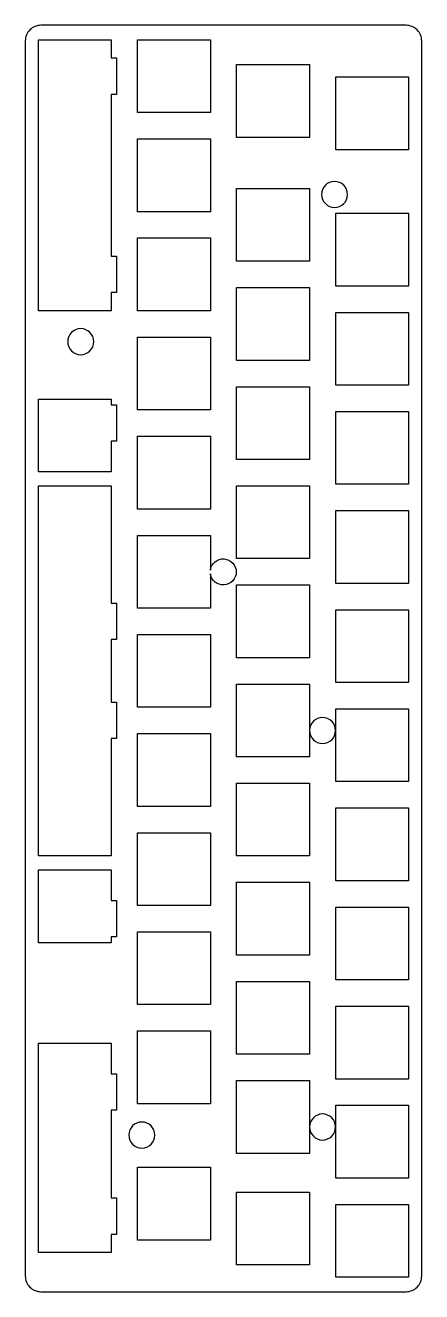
# Model space of a CAD drawing. Header units: millimetres. Extents: x -76 to 0, y 0 to 243.
import ezdxf

# ---------------------------------------------------------------- set-up
doc = ezdxf.new("R2010")
doc.units = ezdxf.units.MM
doc.layers.get('0').update_dxf_attribs({"linetype": 'CONTINUOUS'})

msp = doc.modelspace()

# ---------------------------------------------------------------- linework, layer by layer
for points in [[(-73.199901, 0), (-3, 0, 0.4142135624), (0, 3), (0, 240.387293, 0.4142135624), (-3, 243.387293), (-73.199901, 243.387293, 0.4142135624), (-76.199901, 240.387293), (-76.199901, 3, 0.4142135624)], [(-40.625, 137.984625), (-40.625, 131.3625), (-54.625, 131.3625), (-54.625, 145.3625), (-40.625, 145.3625), (-40.625, 138.689962, -14.1067359796)]]:
    msp.add_lwpolyline(points, format="xyb", close=True)
for points in [[(-58.675, 192.0125), (-59.675, 192.0125), (-59.675, 188.5125), (-73.675, 188.5125), (-73.675, 240.6125), (-59.675, 240.6125), (-59.675, 237.1125), (-58.675, 237.1125), (-58.675, 230.1125), (-59.675, 230.1125), (-59.675, 199.0125), (-58.675, 199.0125)], [(-54.625, 240.6125), (-40.625, 240.6125), (-40.625, 226.6125), (-54.625, 226.6125)], [(-35.575, 235.85), (-21.575, 235.85), (-21.575, 221.85), (-35.575, 221.85)], [(-2.525, 219.46875), (-16.525, 219.46875), (-16.525, 233.46875), (-2.525, 233.46875)], [(-40.625, 207.5625), (-54.625, 207.5625), (-54.625, 221.5625), (-40.625, 221.5625)], [(-21.575, 212.0375), (-21.575, 198.0375), (-35.575, 198.0375), (-35.575, 212.0375)], [(-2.525, 207.275), (-2.525, 193.275), (-16.525, 193.275), (-16.525, 207.275)], [(-40.625, 202.5125), (-40.625, 188.5125), (-54.625, 188.5125), (-54.625, 202.5125)], [(-21.575, 192.9875), (-21.575, 178.9875), (-35.575, 178.9875), (-35.575, 192.9875)], [(-2.525, 188.225), (-2.525, 174.225), (-16.525, 174.225), (-16.525, 188.225)], [(-54.625, 169.4625), (-54.625, 183.4625), (-40.625, 183.4625), (-40.625, 169.4625)], [(-35.575, 173.9375), (-21.575, 173.9375), (-21.575, 159.9375), (-35.575, 159.9375)], [(-59.675, 170.4375), (-58.675, 170.4375), (-58.675, 163.4375), (-59.675, 163.4375), (-59.675, 157.55625), (-73.675, 157.55625), (-73.675, 171.55625), (-59.675, 171.55625)], [(-2.525, 169.175), (-2.525, 155.175), (-16.525, 155.175), (-16.525, 169.175)], [(-54.625, 150.4125), (-54.625, 164.4125), (-40.625, 164.4125), (-40.625, 150.4125)], [(-59.675, 132.3375), (-58.675, 132.3375), (-58.675, 125.3375), (-59.675, 125.3375), (-59.675, 113.2875), (-58.675, 113.2875), (-58.675, 106.2875), (-59.675, 106.2875), (-59.675, 83.7375), (-73.675, 83.7375), (-73.675, 154.8875), (-59.675, 154.8875)], [(-35.575, 154.8875), (-21.575, 154.8875), (-21.575, 140.8875), (-35.575, 140.8875)], [(-2.525, 150.125), (-2.525, 136.125), (-16.525, 136.125), (-16.525, 150.125)], [(-21.575, 121.8375), (-35.575, 121.8375), (-35.575, 135.8375), (-21.575, 135.8375)], [(-2.525, 131.075), (-2.525, 117.075), (-16.525, 117.075), (-16.525, 131.075)], [(-54.625, 126.3125), (-40.625, 126.3125), (-40.625, 112.3125), (-54.625, 112.3125)], [(-21.575, 116.7875), (-21.575, 102.7875), (-35.575, 102.7875), (-35.575, 116.7875)], [(-2.525, 112.025), (-2.525, 98.025), (-16.525, 98.025), (-16.525, 112.025)], [(-40.625, 107.2625), (-40.625, 93.2625), (-54.625, 93.2625), (-54.625, 107.2625)], [(-21.575, 97.7375), (-21.575, 83.7375), (-35.575, 83.7375), (-35.575, 97.7375)], [(-16.525, 92.975), (-2.525, 92.975), (-2.525, 78.975), (-16.525, 78.975)], [(-40.625, 88.2125), (-40.625, 74.2125), (-54.625, 74.2125), (-54.625, 88.2125)], [(-59.675, 67.06875), (-73.675, 67.06875), (-73.675, 81.06875), (-59.675, 81.06875), (-59.675, 75.1875), (-58.675, 75.1875), (-58.675, 68.1875), (-59.675, 68.1875)], [(-21.575, 78.6875), (-21.575, 64.6875), (-35.575, 64.6875), (-35.575, 78.6875)], [(-16.525, 73.925), (-2.525, 73.925), (-2.525, 59.925), (-16.525, 59.925)], [(-40.625, 69.1625), (-40.625, 55.1625), (-54.625, 55.1625), (-54.625, 69.1625)], [(-21.575, 45.6375), (-35.575, 45.6375), (-35.575, 59.6375), (-21.575, 59.6375)], [(-2.525, 40.875), (-16.525, 40.875), (-16.525, 54.875), (-2.525, 54.875)], [(-54.625, 50.1125), (-40.625, 50.1125), (-40.625, 36.1125), (-54.625, 36.1125)], [(-59.675, 18.00575), (-58.675, 18.00575), (-58.675, 11.00575), (-59.675, 11.00575), (-59.675, 7.5375), (-73.675, 7.5375), (-73.675, 47.73125), (-59.675, 47.73125), (-59.675, 41.88175), (-58.675, 41.88175), (-58.675, 34.88175), (-59.675, 34.88175)], [(-21.575, 40.5875), (-21.575, 26.5875), (-35.575, 26.5875), (-35.575, 40.5875)], [(-2.525, 35.825), (-2.525, 21.825), (-16.525, 21.825), (-16.525, 35.825)], [(-54.625, 9.91875), (-54.625, 23.91875), (-40.625, 23.91875), (-40.625, 9.91875)], [(-21.575, 19.15625), (-21.575, 5.15625), (-35.575, 5.15625), (-35.575, 19.15625)], [(-16.525, 2.775), (-16.525, 16.775), (-2.525, 16.775), (-2.525, 2.775)]]:
    msp.add_lwpolyline(points, close=True)
at = {"extrusion": (0, 0, -1)}
for centre in [(16.75, 210.887293), (65.549901, 182.587293), (19.05, 107.85), (19.05, 31.65), (53.799901, 30.1)]:
    msp.add_circle(centre, 2.5, dxfattribs=at)

doc.saveas('drawing.dxf')
